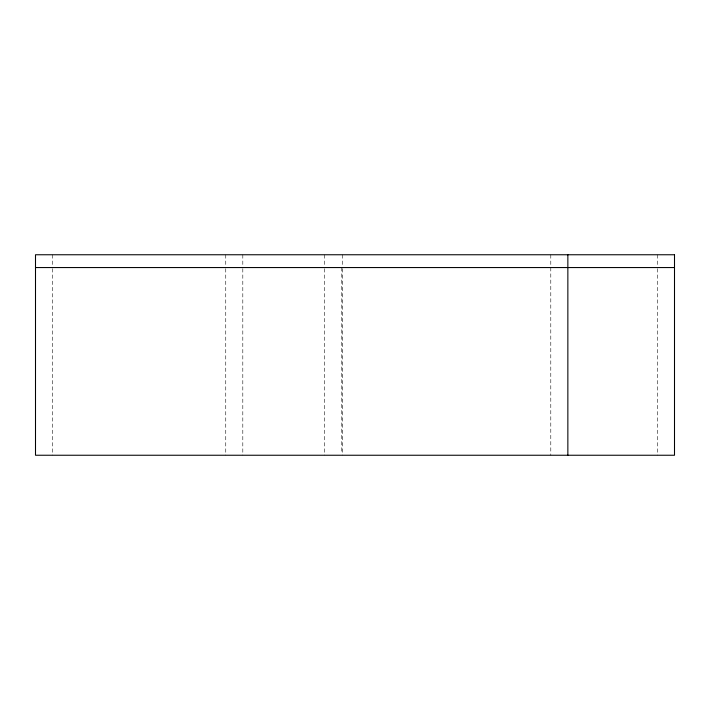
<?xml version="1.0" encoding="UTF-8"?>
<svg xmlns="http://www.w3.org/2000/svg" width="710" height="710" viewBox="0 0 710 710"><rect width="100%" height="100%" fill="white"/><g stroke="black" fill="none" stroke-linecap="round" stroke-linejoin="round"><path stroke-width="0.53" stroke-dasharray="3.55 2.66" d="M657.433 254.757L657.433 266.49M657.433 268.655L657.433 455.243M550.791 254.757L550.791 266.49M550.791 267.555L550.791 455.243M342.628 254.757L342.628 266.49M342.628 268.655L342.628 455.243M341.776 267.555L341.776 453.033M324.71 254.757L324.71 266.49M324.71 268.655L324.71 455.243M242.811 254.757L242.811 266.49M242.811 268.655L242.811 455.243M225.753 254.757L225.753 266.49M225.753 268.655L225.753 455.243M52.567 254.757L52.567 266.49M52.567 268.655L52.567 455.243"/><path stroke-width="1.06" d="M35.5 267.555L674.5 267.555M567.858 254.757L567.858 455.243M674.5 254.757L35.5 254.757L35.5 455.243L674.5 455.243L674.5 254.757"/></g></svg>
